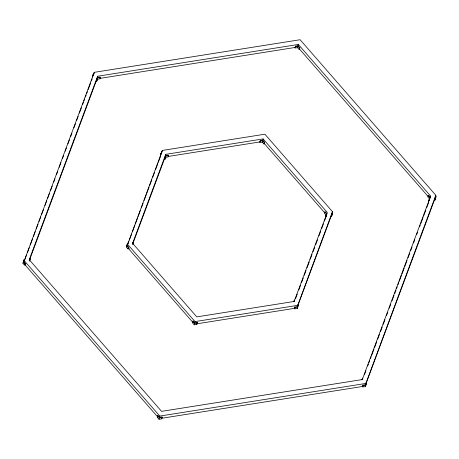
<?xml version="1.0" encoding="UTF-8"?>
<svg xmlns="http://www.w3.org/2000/svg" width="459" height="459" viewBox="0 0 459 459"><rect width="100%" height="100%" fill="white"/><g stroke="black" fill="none" stroke-linecap="round" stroke-linejoin="round"><path stroke-width="0.69" d="M23.271 261.888L24.941 263.799L24.62 265.222L22.95 263.311L24.132 259.57L24.648 259.49L23.788 261.802L25.457 263.718L25.165 265.009M23.811 260.999L24.132 259.57M23.644 262.45L94.227 72.338L300.1 39.732L435.826 195.299L435.384 197.244M29.169 260.408L29.818 258.675L30.334 258.589L29.583 261.171M92.758 75.58L92.437 77.003L93.567 73.251L92.758 75.58L93.108 75.965L93.917 73.635M93.791 74.278L94.227 72.338M100.274 77.405L97.756 77.852L96.625 81.61L97.434 79.281L99.953 78.828L100.274 77.405L99.924 77.02L97.406 77.468L96.304 81.094L97.113 78.764M429.308 199.499L428.666 201.231L430.657 196.119L298.339 44.454L97.635 76.24L97.05 78.833L29.669 259.593M97.434 79.281L97.756 77.852M129.352 248.635L127.975 248.853L126.305 246.942L127.493 243.201L128.009 243.121L127.143 245.433L128.813 247.349L128.52 248.64M127.172 244.63L127.493 243.201M127 246.081L162.366 150.437L264.883 134.2L332.471 211.668L331.886 214.255L297.702 305.952M127.975 248.853L128.296 247.43L126.627 245.519M132.88 243.597L133.173 242.306L133.695 242.22L133.368 243.649M160.914 153.679L160.593 155.108L161.729 151.35L160.914 153.679L161.264 154.063M162.366 150.437L161.465 153.484M165.567 155.572L164.46 159.198L165.567 155.572L168.086 155.119L168.436 155.503L168.114 156.926L165.59 157.38L164.781 159.709L165.917 155.957L168.436 155.503M165.188 156.932L165.774 154.344L263.122 138.928L327.301 212.488L294.133 301.465L196.785 316.882L132.605 243.322L165.774 154.344M165.59 157.38L165.917 155.957M161.752 418.264L162.044 416.973L159.514 417.374L157.844 415.458L157.351 417.357L159.015 419.268L161.545 418.866L162.016 417.61M157.552 416.755L157.844 415.458M159.015 419.268L159.336 417.845L157.672 415.934M159.514 417.374L159.807 416.078L24.08 260.511M161.545 418.866L162.044 416.973M196.968 323.796L197.261 322.499L194.731 322.901L193.061 320.99L192.562 322.884L194.232 324.8L196.762 324.398L197.468 322.511M194.232 324.8L194.553 323.371L192.889 321.461L193.061 320.99M194.731 322.901L195.023 321.604L127.436 244.142M196.762 324.398L197.261 322.499M264.206 143.426L264.499 142.135L262.829 140.219L260.299 140.62L259.8 142.519L262.33 142.118L264 144.028L264.47 142.772M260.006 141.917L260.299 140.62M262.33 142.118L263.122 138.928M264 144.028L264.499 142.135M299.216 49.561L299.716 47.661L298.046 45.751L295.516 46.152L295.338 46.623L295.017 48.046L297.547 47.644L299.216 49.561L299.922 47.667M295.223 47.443L295.516 46.152M297.547 47.644L297.868 46.221L295.338 46.623M297.902 46.399L298.339 44.454M294.041 301.483L294.362 300.054L294.701 300.444L294.271 301.603M294.426 308.362L294.718 307.065L297.248 306.664L298.109 304.351L298.448 304.742L297.266 308.482L294.735 308.878L295.057 307.455L294.718 307.065M297.248 306.664L332.471 211.668M297.266 308.482L298.448 304.742M324.823 211.949L324.502 213.378L326.171 215.288L325.305 217.6L326.492 213.865L324.823 211.949L325.339 211.869L327.009 213.779L325.856 217.388M326.274 214.812L326.492 213.865M331.019 216.573L332.178 212.965M331.828 215.196L331.507 216.619L332.695 212.878L331.828 215.196L331.312 215.277M362.18 379.582L362.501 378.159L362.839 378.549M362.564 386.461L362.857 385.17L365.387 384.768L366.248 382.456L366.592 382.846L365.404 386.581L362.874 386.983L363.195 385.56L362.857 385.17M365.387 384.768L435.826 195.299M365.404 386.581L366.592 382.846M428.178 195.58L427.857 197.009L429.526 198.919L429.848 197.496L428.178 195.58L428.695 195.5L430.364 197.41M434.38 200.204L435.534 196.595M436.05 196.509L434.868 200.25L436.05 196.509L435.218 195.557M22.95 263.311L23.598 261.578M24.746 259.748L26.49 255.061M27.488 252.387L29.238 247.699M30.237 245.02L32.48 238.99M33.484 236.31L35.228 231.623M36.227 228.949L37.977 224.262M38.975 221.582L40.719 216.895M41.717 214.215L43.467 209.528M44.965 205.512L46.709 200.824M47.713 198.145L49.457 193.457M50.456 190.778L52.206 186.09M53.703 182.068L54.948 178.723M56.446 174.707L57.696 171.356M59.194 167.34L60.938 162.652M62.441 158.63L63.686 155.285M65.184 151.269L66.435 147.918M67.932 143.902L69.429 139.88M70.675 136.535L71.925 133.185M73.922 127.832L75.419 123.81M76.67 120.465L78.168 116.443M79.413 113.098L81.409 107.739M82.66 104.388L83.406 102.38M83.905 101.043L84.657 99.035M85.403 97.027L86.154 95.013M86.653 93.676L87.399 91.668M88.151 89.66L90.647 82.964M91.398 80.95L92.144 78.942M97.635 76.24L29.25 259.691L161.568 411.356L362.271 379.564L430.657 196.119M29.692 260.328L30.334 258.589M126.305 246.942L126.954 245.209M128.101 243.385L128.847 241.377M129.346 240.04L131.595 234.015M132.594 231.336L134.837 225.312M135.336 223.975L137.58 217.95M138.079 216.614L140.328 210.589M141.326 207.91L143.07 203.228M144.069 200.549L146.312 194.524M146.811 193.187L149.06 187.163M149.559 185.826L151.803 179.802M152.801 177.122L154.545 172.441M155.544 169.761L157.793 163.737M158.292 162.4L160.535 156.376M132.531 244.039L133.173 242.306M132.771 243.907L164.942 157.603M132.829 244.532L133.695 242.22M299.716 47.661L299.538 48.132L297.868 46.221M293.714 301.793L294.362 300.054M295.544 298.706L297.289 294.018M298.786 290.008L300.53 285.32M301.529 282.646L303.273 277.965M304.271 275.285L306.015 270.603M307.014 267.93L309.257 261.905M310.255 259.232L312 254.55M312.998 251.871L314.748 247.189M315.74 244.515L317.49 239.827M318.982 235.817L320.732 231.135M321.73 228.456L323.475 223.774M324.473 221.1L325.718 217.755M361.853 379.891L362.501 378.159M428.987 199.808L429.848 197.496M364.44 374.768L365.943 370.734M367.699 366.03L368.451 364.016M368.95 362.667L369.702 360.654M370.453 358.64L371.205 356.62M371.71 355.277L373.959 349.23M374.464 347.888L376.719 341.84M377.717 339.149L379.473 334.445M380.477 331.759L382.227 327.055M383.231 324.37L384.986 319.665M386.484 315.631L387.74 312.269M389.243 308.241L390.747 304.208M391.997 300.846L394 295.47M394.751 293.456L396.008 290.094M396.507 288.751L397.259 286.737M398.01 284.718L398.762 282.704M399.261 281.361L401.516 275.314M402.015 273.971L404.27 267.918M404.775 266.576L407.03 260.528M408.028 257.843L409.784 253.138M410.782 250.448L412.039 247.091M413.542 243.058L414.793 239.696M416.795 234.319L417.547 232.306M419.555 226.93L420.306 224.916M420.805 223.573L423.06 217.52M423.559 216.178L425.814 210.13M426.818 207.445L428.568 202.74M365.525 384.906L435.241 197.886M99.878 78.386L295.636 47.38M260.121 141.097L262.651 140.695L264.321 142.606M168.011 156.485L259.714 141.963M24.941 263.799L25.457 263.718M128.296 247.43L128.813 247.349M325.632 216.178L326.148 216.097M434.673 198.908L435.189 198.827M195.023 321.604L297.541 305.373M194.553 323.371L197.083 322.975M295.057 307.455L297.587 307.054M196.561 323.859L294.833 308.299M159.807 416.078L365.68 383.472M159.336 417.845L161.866 417.443M363.195 385.56L365.725 385.158M161.344 418.333L362.971 386.398M96.597 79.803L96.947 80.187M164.752 157.902L165.102 158.286M299.165 48.665L428.19 196.55M263.942 143.128L324.84 212.93M128.262 248.342L193.032 322.579M24.912 264.723L157.81 417.047"/></g></svg>
